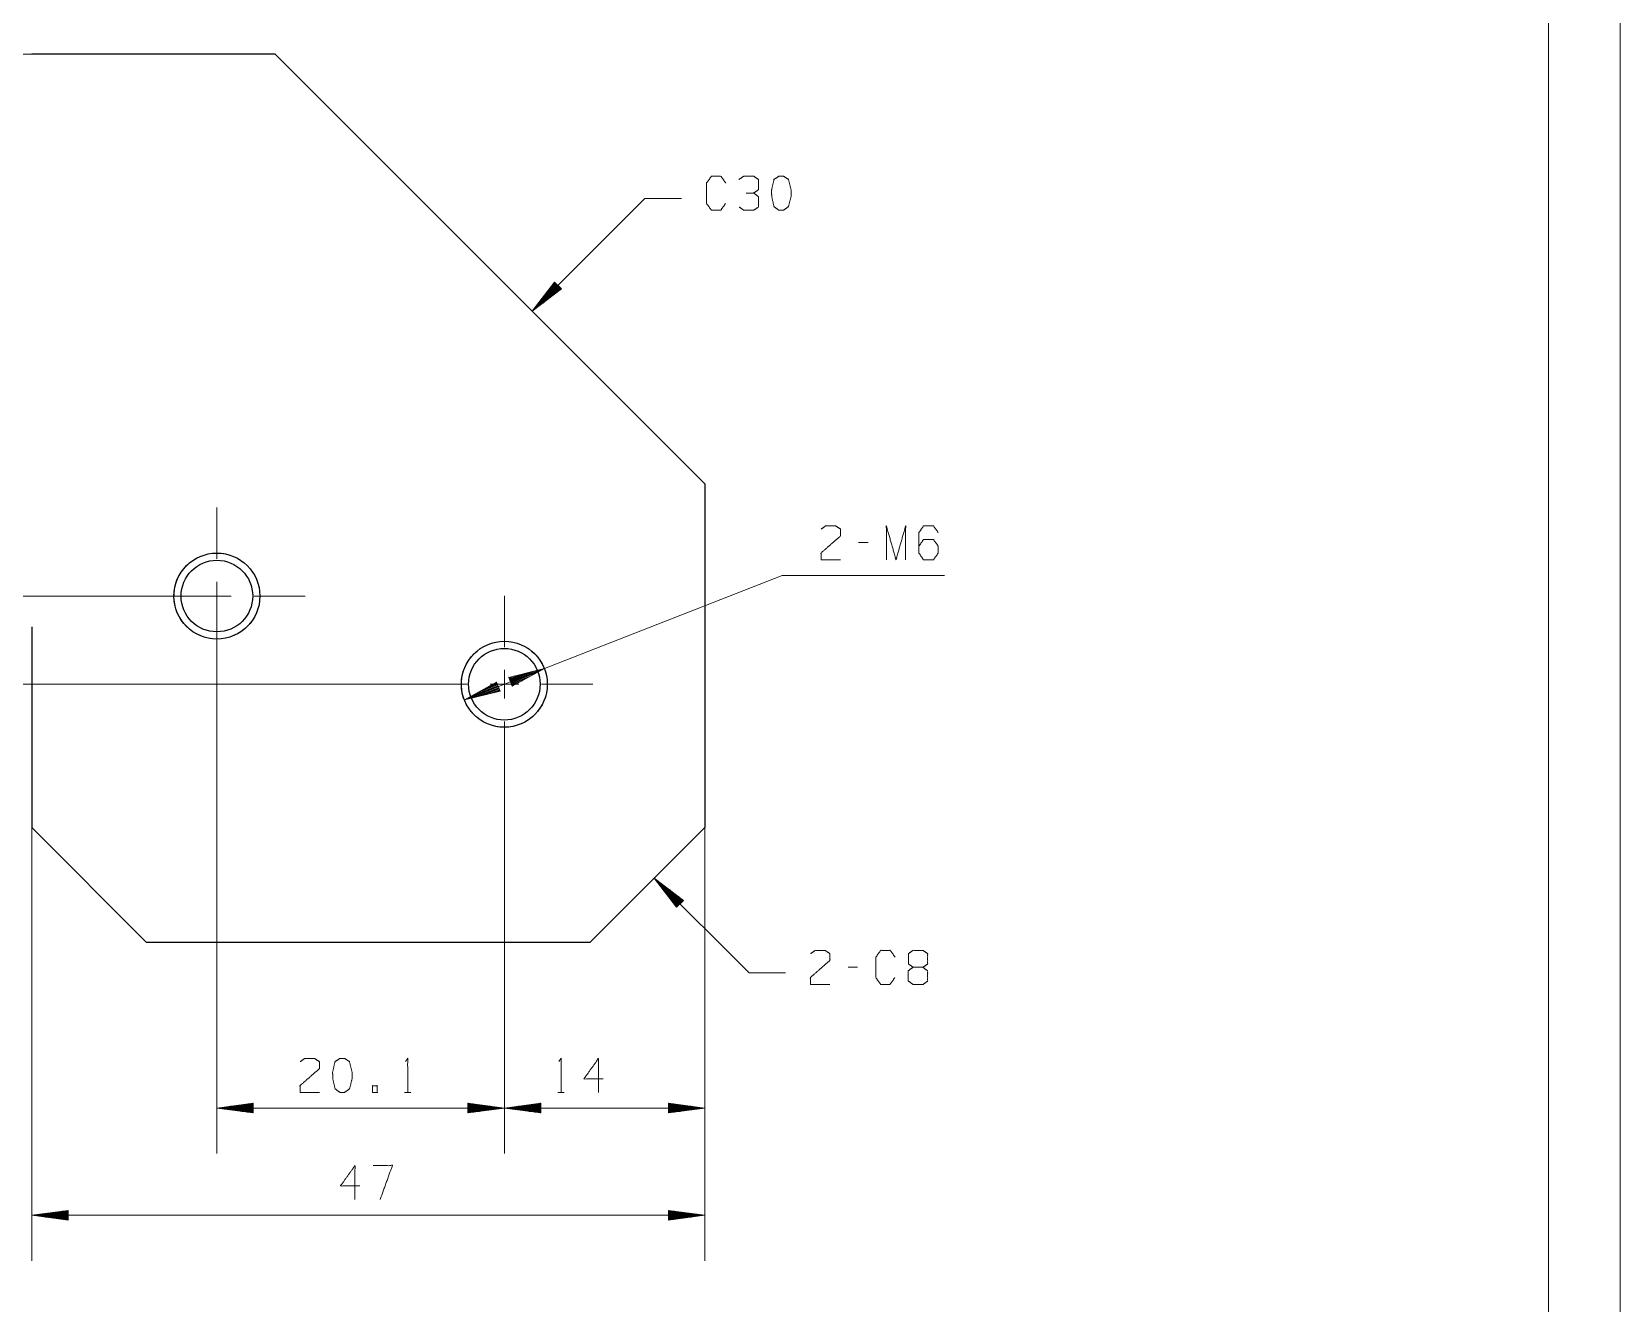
# Model space of a CAD drawing. Header units: millimetres. Extents: x 0 to 420, y 0 to 297.
# Drawn here: x 309.1 to 420, y 141.1 to 229.9 of the extents above; entities that cross this region are included whole.
import ezdxf

# ---------------------------------------------------------------- set-up
doc = ezdxf.new("R2010")
doc.units = ezdxf.units.MM
doc.layers.add('1', color=7, linetype='Continuous', true_color=0xffffff)

msp = doc.modelspace()

# ---------------------------------------------------------------- linework, layer by layer
at = {"layer": '1', "color": 132, "linetype": 'Continuous', "lineweight": 18}
for p, q in [((420, 0), (420, 297)), ((415, 5), (415, 292))]:
    msp.add_line(p, q, dxfattribs=at)
at = {"layer": '1', "color": 13, "linetype": 'Continuous', "lineweight": 18}
for p, q in [((309.08, 228.33), (282.84, 228.33)), ((351.9, 218.24), (344.03, 210.38)), ((351.9, 218.24), (354.44, 218.24)), ((345.59, 212.41), (344.03, 210.38)), ((344.03, 210.38), (346.07, 211.94)), ((345.81, 212.19), (344.15, 210.53)), ((345.85, 212.16), (344.19, 210.5)), ((345.78, 212.23), (344.39, 210.84)), ((345.88, 212.12), (344.5, 210.73)), ((345.74, 212.26), (344.63, 211.15)), ((345.92, 212.09), (344.81, 210.97)), ((345.7, 212.3), (344.86, 211.46)), ((345.67, 212.34), (345.1, 211.77)), ((345.96, 212.05), (345.11, 211.21)), ((345.63, 212.37), (345.34, 212.08)), ((345.99, 212.01), (345.42, 211.45)), ((345.6, 212.41), (345.57, 212.39)), ((345.6, 212.41), (345.57, 212.39)), ((346.07, 211.94), (345.59, 212.41)), ((346.03, 211.98), (345.73, 211.68)), ((346.06, 211.94), (346.04, 211.92)), ((346.06, 211.94), (346.04, 211.92)), ((339.29, 183.24), (361.49, 191.93)), ((361.49, 191.93), (372.82, 191.93)), ((322.01, 190.49), (282.84, 190.49)), ((315.83, 190.49), (282.84, 190.49)), ((322.01, 190.49), (322.01, 151.56)), ((344.88, 185.42), (342.39, 184.81)), ((342.48, 184.57), (344.31, 185.28)), ((342.5, 184.52), (344.69, 185.38)), ((342.52, 184.48), (344.71, 185.33)), ((342.63, 184.19), (344.88, 185.42)), ((335.91, 184.33), (282.84, 184.33)), ((341.53, 184.47), (339.29, 183.24)), ((341.64, 184.19), (339.46, 183.33)), ((341.66, 184.14), (339.48, 183.28)), ((341.63, 184.23), (339.8, 183.52)), ((341.61, 184.28), (340.14, 183.71)), ((341.59, 184.33), (340.48, 183.9)), ((341.57, 184.38), (340.82, 184.08)), ((341.55, 184.42), (341.16, 184.27)), ((341.53, 184.47), (341.5, 184.46)), ((341.53, 184.47), (341.5, 184.46)), ((341.78, 183.85), (341.53, 184.47)), ((342.39, 184.81), (342.42, 184.82)), ((342.39, 184.81), (342.42, 184.82)), ((342.39, 184.81), (342.63, 184.19)), ((342.41, 184.76), (342.8, 184.91)), ((342.43, 184.71), (343.18, 185)), ((342.45, 184.66), (343.55, 185.1)), ((342.46, 184.62), (343.93, 185.19)), ((342.54, 184.43), (344.36, 185.14)), ((342.56, 184.38), (344.02, 184.95)), ((342.58, 184.33), (343.68, 184.77)), ((342.59, 184.29), (343.34, 184.58)), ((342.61, 184.24), (343, 184.39)), ((342.63, 184.19), (342.66, 184.2)), ((342.63, 184.19), (342.66, 184.2)), ((339.29, 183.24), (341.78, 183.85)), ((341.68, 184.09), (339.85, 183.38)), ((341.7, 184.05), (340.23, 183.47)), ((341.72, 184), (340.61, 183.56)), ((341.74, 183.95), (340.99, 183.66)), ((341.76, 183.9), (341.37, 183.75)), ((341.77, 183.86), (341.74, 183.84)), ((341.77, 183.86), (341.74, 183.84)), ((342.08, 178.16), (342.08, 151.56)), ((342.08, 178.16), (342.08, 151.56)), ((309.08, 174.33), (309.08, 144.08)), ((356.08, 174.33), (356.08, 151.56)), ((356.08, 174.33), (356.08, 144.08)), ((354.58, 169.24), (352.55, 170.8)), ((352.55, 170.8), (354.11, 168.77)), ((359.17, 164.18), (352.55, 170.8)), ((354.33, 168.99), (352.67, 170.65)), ((354.36, 169.02), (352.7, 170.68)), ((354.29, 168.95), (352.91, 170.34)), ((354.4, 169.06), (353.01, 170.44)), ((354.26, 168.91), (353.14, 170.03)), ((354.44, 169.09), (353.32, 170.21)), ((354.22, 168.88), (353.38, 169.72)), ((354.47, 169.13), (353.63, 169.97)), ((354.51, 169.17), (353.94, 169.73)), ((354.18, 168.84), (353.62, 169.41)), ((354.15, 168.81), (353.85, 169.1)), ((354.11, 168.77), (354.09, 168.79)), ((354.11, 168.77), (354.09, 168.79)), ((354.11, 168.77), (354.58, 169.24)), ((354.54, 169.2), (354.25, 169.5)), ((354.58, 169.24), (354.56, 169.26)), ((354.58, 169.24), (354.56, 169.26)), ((359.17, 164.18), (361.71, 164.18)), ((324.55, 155.07), (322.01, 154.74)), ((322.01, 154.74), (324.55, 154.4)), ((322.01, 154.74), (342.08, 154.74)), ((324.55, 154.76), (322.2, 154.76)), ((324.55, 154.71), (322.2, 154.71)), ((324.55, 154.81), (322.58, 154.81)), ((324.55, 154.66), (322.58, 154.66)), ((324.55, 154.86), (322.97, 154.86)), ((324.55, 154.61), (322.97, 154.61)), ((324.55, 154.91), (323.36, 154.91)), ((324.55, 154.56), (323.36, 154.56)), ((324.55, 154.96), (323.74, 154.96)), ((324.55, 154.51), (323.74, 154.51)), ((324.55, 155.02), (324.13, 155.02)), ((324.55, 154.46), (324.13, 154.46)), ((324.55, 155.07), (324.51, 155.07)), ((324.55, 155.07), (324.51, 155.07)), ((324.55, 154.41), (324.51, 154.41)), ((324.55, 154.41), (324.51, 154.41)), ((324.55, 154.4), (324.55, 155.07)), ((339.54, 155.07), (339.57, 155.07)), ((339.54, 155.07), (339.57, 155.07)), ((339.54, 155.07), (339.54, 154.4)), ((342.08, 154.74), (339.54, 155.07)), ((339.54, 155.02), (339.96, 155.02)), ((339.54, 154.96), (340.35, 154.96)), ((339.54, 154.91), (340.73, 154.91)), ((339.54, 154.86), (341.12, 154.86)), ((339.54, 154.81), (341.5, 154.81)), ((339.54, 154.76), (341.89, 154.76)), ((339.54, 154.4), (342.08, 154.74)), ((339.54, 154.71), (341.89, 154.71)), ((339.54, 154.66), (341.5, 154.66)), ((339.54, 154.61), (341.12, 154.61)), ((339.54, 154.56), (340.73, 154.56)), ((339.54, 154.51), (340.35, 154.51)), ((339.54, 154.46), (339.96, 154.46)), ((339.54, 154.41), (339.57, 154.41)), ((339.54, 154.41), (339.57, 154.41)), ((344.62, 155.07), (342.08, 154.74)), ((342.08, 154.74), (344.62, 154.4)), ((342.08, 154.74), (356.08, 154.74)), ((344.62, 154.76), (342.27, 154.76)), ((344.62, 154.71), (342.27, 154.71)), ((344.62, 154.81), (342.66, 154.81)), ((344.62, 154.66), (342.66, 154.66)), ((344.62, 154.86), (343.05, 154.86)), ((344.62, 154.61), (343.05, 154.61)), ((344.62, 154.91), (343.43, 154.91)), ((344.62, 154.56), (343.43, 154.56)), ((344.62, 154.96), (343.82, 154.96)), ((344.62, 154.51), (343.82, 154.51)), ((344.62, 155.02), (344.2, 155.02)), ((344.62, 154.46), (344.2, 154.46)), ((344.62, 155.07), (344.59, 155.07)), ((344.62, 155.07), (344.59, 155.07)), ((344.62, 154.41), (344.59, 154.41)), ((344.62, 154.41), (344.59, 154.41)), ((344.62, 154.4), (344.62, 155.07)), ((353.54, 155.07), (353.57, 155.07)), ((353.54, 155.07), (353.57, 155.07)), ((353.54, 155.07), (353.54, 154.4)), ((356.08, 154.74), (353.54, 155.07)), ((353.54, 155.02), (353.96, 155.02)), ((353.54, 154.96), (354.35, 154.96)), ((353.54, 154.91), (354.73, 154.91)), ((353.54, 154.86), (355.12, 154.86)), ((353.54, 154.81), (355.5, 154.81)), ((353.54, 154.76), (355.89, 154.76)), ((353.54, 154.4), (356.08, 154.74)), ((353.54, 154.71), (355.89, 154.71)), ((353.54, 154.66), (355.5, 154.66)), ((353.54, 154.61), (355.12, 154.61)), ((353.54, 154.56), (354.73, 154.56)), ((353.54, 154.51), (354.35, 154.51)), ((353.54, 154.46), (353.96, 154.46)), ((353.54, 154.41), (353.57, 154.41)), ((353.54, 154.41), (353.57, 154.41)), ((311.62, 147.59), (309.08, 147.26)), ((311.62, 147.54), (311.2, 147.54)), ((311.62, 147.59), (311.59, 147.59)), ((311.62, 147.59), (311.59, 147.59)), ((311.62, 146.92), (311.62, 147.59)), ((353.54, 147.59), (353.57, 147.59)), ((353.54, 147.59), (353.57, 147.59)), ((353.54, 147.59), (353.54, 146.92)), ((356.08, 147.26), (353.54, 147.59)), ((353.54, 147.54), (353.96, 147.54)), ((309.08, 147.26), (311.62, 146.92)), ((356.08, 147.26), (309.08, 147.26)), ((311.62, 147.28), (309.27, 147.28)), ((311.62, 147.23), (309.27, 147.23)), ((311.62, 147.33), (309.66, 147.33)), ((311.62, 147.18), (309.66, 147.18)), ((311.62, 147.38), (310.05, 147.38)), ((311.62, 147.13), (310.05, 147.13)), ((311.62, 147.43), (310.43, 147.43)), ((311.62, 147.08), (310.43, 147.08)), ((311.62, 147.48), (310.82, 147.48)), ((311.62, 147.03), (310.82, 147.03)), ((311.62, 146.98), (311.2, 146.98)), ((311.62, 146.93), (311.59, 146.93)), ((311.62, 146.93), (311.59, 146.93)), ((353.54, 147.48), (354.35, 147.48)), ((353.54, 147.43), (354.73, 147.43)), ((353.54, 147.38), (355.12, 147.38)), ((353.54, 147.33), (355.5, 147.33)), ((353.54, 147.28), (355.89, 147.28)), ((353.54, 146.92), (356.08, 147.26)), ((353.54, 147.23), (355.89, 147.23)), ((353.54, 147.18), (355.5, 147.18)), ((353.54, 147.13), (355.12, 147.13)), ((353.54, 147.08), (354.73, 147.08)), ((353.54, 147.03), (354.35, 147.03)), ((353.54, 146.98), (353.96, 146.98)), ((353.54, 146.93), (353.57, 146.93)), ((353.54, 146.93), (353.57, 146.93))]:
    msp.add_line(p, q, dxfattribs=at)
at = {"layer": '1', "color": 30, "linetype": 'Continuous', "lineweight": 25}
for p, q in [((326.08, 228.33), (309.08, 228.33)), ((356.08, 198.33), (326.08, 228.33)), ((356.08, 198.33), (356.08, 174.33)), ((309.08, 188.33), (309.08, 174.33)), ((309.08, 174.33), (317.08, 166.33)), ((348.08, 166.33), (356.08, 174.33)), ((317.08, 166.33), (348.08, 166.33))]:
    msp.add_line(p, q, dxfattribs=at)
at = {"layer": '1', "color": 252, "linetype": 'Continuous', "lineweight": 18}
for p, q in [((322.01, 193.08), (322.01, 196.67)), ((322.01, 189.49), (322.01, 191.49)), ((319.42, 190.49), (315.83, 190.49)), ((321, 190.49), (323.01, 190.49)), ((324.6, 190.49), (328.18, 190.49)), ((342.08, 186.92), (342.08, 190.51)), ((322.01, 187.9), (322.01, 184.32)), ((342.08, 183.33), (342.08, 185.33)), ((339.49, 184.33), (335.91, 184.33)), ((341.08, 184.33), (343.09, 184.33)), ((344.67, 184.33), (348.26, 184.33)), ((342.08, 181.74), (342.08, 178.16))]:
    msp.add_line(p, q, dxfattribs=at)
at = {"layer": '1', "color": 95, "linetype": 'Continuous', "lineweight": 18}
for p, q in [((367.49, 194.22), (366.82, 194.22)), ((366.75, 164.57), (366.08, 164.57)), ((335.12, 155.83), (335.54, 155.83)), ((345.82, 155.83), (346.25, 155.83))]:
    msp.add_line(p, q, dxfattribs=at)
at = {"layer": '1', "color": 30, "linetype": 'Continuous', "lineweight": 25}
for centre, radius in [((322.01, 190.49), 3), ((322.01, 190.49), 2.5), ((342.08, 184.33), 3), ((342.08, 184.33), 2.5)]:
    msp.add_circle(centre, radius, dxfattribs=at)
at = {"layer": '1', "color": 30, "linetype": 'Continuous', "lineweight": 13}
for centre in [(322.01, 190.49), (342.08, 184.33)]:
    msp.add_arc(centre, 3, 75, 345, dxfattribs=at)
at = {"layer": '1', "color": 13, "linetype": 'Continuous', "lineweight": 18}
msp.add_arc((342.08, 184.33), 3, 345, 67.9985, dxfattribs=at)
at = {"layer": '1', "color": 95, "linetype": 'Continuous', "lineweight": 18}
for points, knots in [([(357.53, 217.9), (357.19, 217.43), (356.54, 217.43), (356.2, 217.9), (356.2, 219.33), (356.54, 219.8), (357.21, 219.8), (357.54, 219.33)], [0, 0, 0.114567, 0.243366, 0.357933, 0.638586, 0.753153, 0.885429, 1, 1]), ([(359.49, 218.63), (359.82, 218.85), (359.82, 219.58), (359.49, 219.8), (358.8, 219.8), (358.46, 219.58)], [0, 0, 0.153873, 0.429854, 0.583727, 0.846127, 1, 1]), ([(361.58, 217.43), (361.92, 217.68), (362.1, 218.38), (362.1, 218.85), (361.92, 219.58), (361.58, 219.8), (361.25, 219.8), (360.91, 219.58), (360.74, 218.85), (360.75, 218.38), (360.91, 217.68), (361.25, 217.43), (361.58, 217.43)], [0, 0, 0.067524, 0.183973, 0.260584, 0.380946, 0.446143, 0.500306, 0.565503, 0.685865, 0.762529, 0.878313, 0.945836, 1, 1]), ([(358.48, 217.65), (358.8, 217.43), (359.49, 217.43), (359.82, 217.65), (359.82, 218.38), (359.49, 218.63), (358.97, 218.63)], [0, 0, 0.124124, 0.343691, 0.472446, 0.703377, 0.836727, 1, 1]), ([(364.21, 195.17), (364.52, 195.39), (365.21, 195.39), (365.55, 195.17), (365.55, 194.69), (364.19, 193.49), (364.21, 193.02), (365.55, 193.02)], [0, 0, 0.069688, 0.192972, 0.265273, 0.350227, 0.674743, 0.759753, 1, 1]), ([(368.76, 193.02), (368.76, 195.39), (369.43, 193.02), (370.1, 195.39), (370.1, 193.02)], [0, 0, 0.245192, 0.499999, 0.754808, 1, 1]), ([(371.03, 193.97), (371.35, 194.44), (372.04, 194.44), (372.38, 193.97), (372.38, 193.49), (372.04, 193.02), (371.35, 193.02), (371.03, 193.49), (371.03, 194.92), (371.35, 195.39), (372.04, 195.39), (372.38, 194.92)], [0, 0, 0.076965, 0.169762, 0.248074, 0.31202, 0.39033, 0.483127, 0.56009, 0.751926, 0.828891, 0.921688, 1, 1]), ([(363.47, 165.52), (363.79, 165.75), (364.48, 165.75), (364.81, 165.52), (364.81, 165.05), (363.45, 163.85), (363.47, 163.37), (364.81, 163.37)], [0, 0, 0.069688, 0.192972, 0.265273, 0.350226, 0.674741, 0.759753, 1, 1]), ([(369.35, 163.85), (369.01, 163.37), (368.36, 163.37), (368.02, 163.85), (368.02, 165.27), (368.36, 165.75), (369.03, 165.75), (369.37, 165.27)], [0, 0, 0.114567, 0.243366, 0.357933, 0.638582, 0.753149, 0.885433, 1, 1]), ([(370.62, 164.57), (370.3, 164.8), (370.3, 165.52), (370.62, 165.75), (371.31, 165.75), (371.64, 165.52), (371.64, 164.8), (371.31, 164.57), (370.62, 164.57), (370.28, 164.32), (370.28, 163.62), (370.62, 163.37), (371.31, 163.37), (371.64, 163.6), (371.64, 164.32), (371.31, 164.57)], [0, 0, 0.047575, 0.136087, 0.183661, 0.267818, 0.317168, 0.40568, 0.45503, 0.539186, 0.590298, 0.675758, 0.72687, 0.811026, 0.860376, 0.948888, 1, 1]), ([(327.83, 157.98), (328.14, 158.2), (328.83, 158.2), (329.17, 157.98), (329.17, 157.5), (327.81, 156.3), (327.83, 155.83), (329.17, 155.83)], [0, 0, 0.069691, 0.192976, 0.265274, 0.350227, 0.67474, 0.759752, 1, 1]), ([(330.93, 155.83), (331.27, 156.08), (331.45, 156.78), (331.45, 157.25), (331.27, 157.98), (330.93, 158.2), (330.6, 158.2), (330.26, 157.98), (330.09, 157.25), (330.1, 156.78), (330.26, 156.08), (330.6, 155.83), (330.93, 155.83)], [0, 0, 0.067524, 0.18397, 0.260583, 0.380943, 0.446139, 0.500306, 0.565503, 0.685862, 0.762528, 0.878309, 0.945833, 1, 1]), ([(335.19, 158), (335.33, 158.2), (335.33, 155.83)], [0, 0, 0.093486, 1, 1]), ([(345.89, 158), (346.04, 158.2), (346.04, 155.83)], [0, 0, 0.093491, 1, 1]), ([(348.98, 156.78), (347.64, 156.78), (348.65, 158.2), (348.65, 155.83)], [0, 0, 0.245869, 0.565295, 1, 1]), ([(332.87, 155.83), (333.21, 155.83), (333.21, 156.3), (332.87, 156.3), (332.87, 155.83)], [0, 0, 0.207092, 0.5, 0.707092, 1, 1]), ([(331.98, 149.3), (330.64, 149.3), (331.65, 150.72), (331.65, 148.35)], [0, 0, 0.245868, 0.565295, 1, 1]), ([(333.41, 148.35), (334.26, 150.72), (332.92, 150.72)], [0, 0, 0.652468, 1, 1])]:
    msp.add_open_spline(points, degree=1, knots=knots, dxfattribs=at)

doc.saveas('drawing.dxf')
